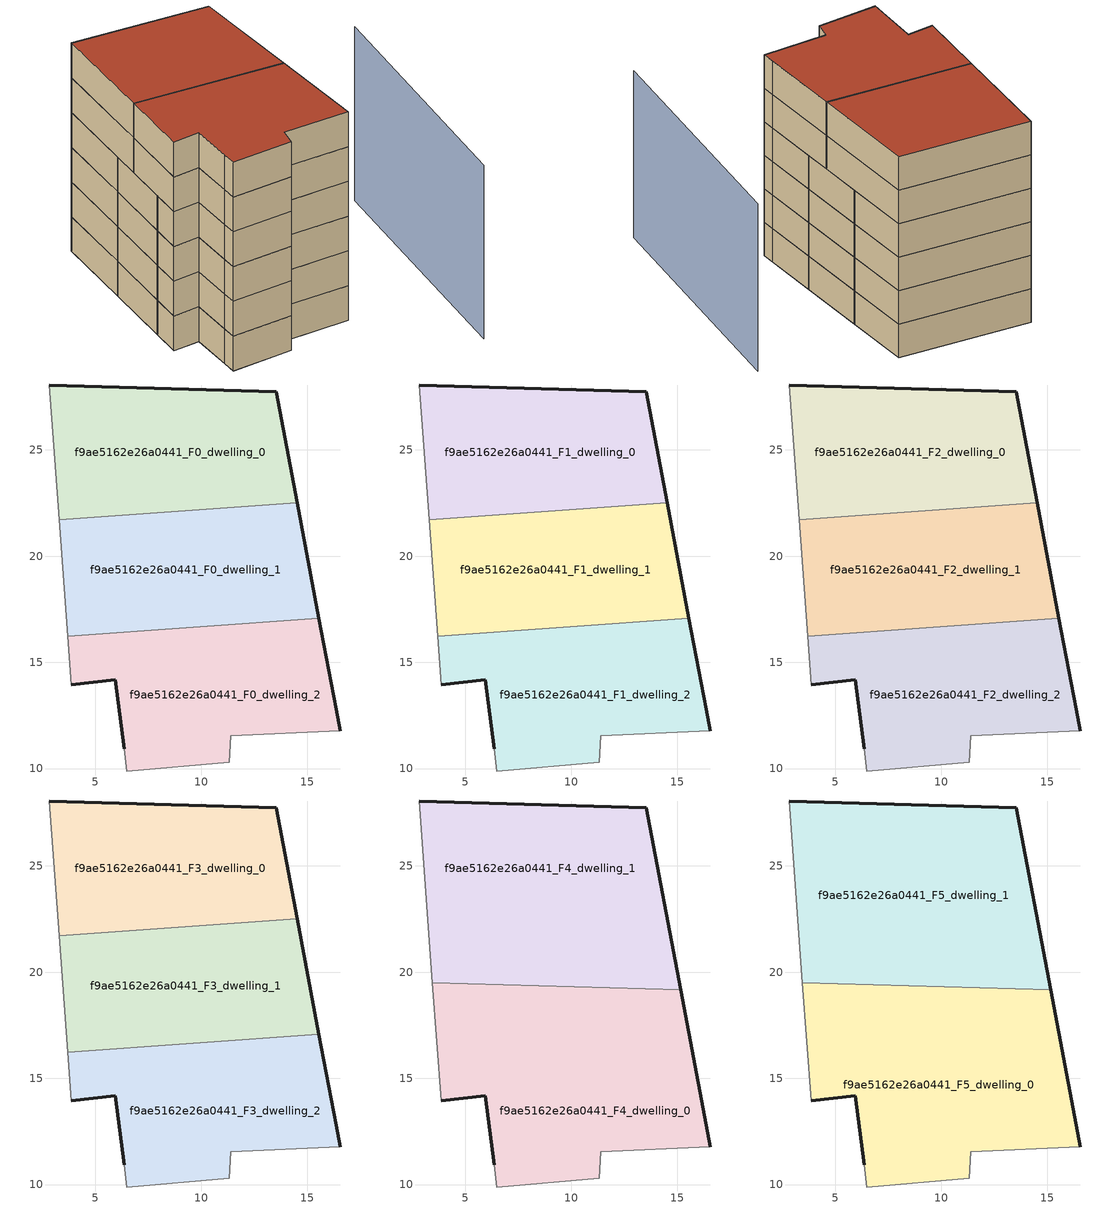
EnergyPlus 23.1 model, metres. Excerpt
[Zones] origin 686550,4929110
f9ae5162e26a0441_F0_dwelling_0
 floor ground (EU_floor_Construction): 14.51,22.51 13.53,27.75 2.85,28.05 3.31,21.7 z0
 wall outside (EU_wall_Construction): 2.85,28.05 13.53,27.75 14.51,22.51 z0:3
 wall adiabatic (EU_wall_Construction): 3.31,21.7 2.85,28.05 z0:3
 wall to f9ae5162e26a0441_F0_dwelling_1 (EU_wall_Construction): 14.51,22.51 3.31,21.7 z0:3
f9ae5162e26a0441_F0_dwelling_1
 floor ground (EU_floor_Construction): 15.54,17.07 14.51,22.51 3.31,21.7 3.7,16.22 z0
 wall outside (EU_wall_Construction): 14.51,22.51 15.54,17.07 z0:3
 wall adiabatic (EU_wall_Construction): 3.7,16.22 3.31,21.7 z0:3
 wall to f9ae5162e26a0441_F0_dwelling_2 (EU_wall_Construction): 15.54,17.07 3.7,16.22 z0:3
f9ae5162e26a0441_F0_dwelling_2
 floor ground (EU_floor_Construction): 16.54,11.78 16.35,12.79 15.54,17.07 3.7,16.22 3.87,13.95 5.96,14.18 6.37,10.93 6.5,9.88 11.31,10.3 11.38,11.54 z0
 wall outside (EU_wall_Construction): 6.37,10.93 5.96,14.18 3.87,13.95 / 15.54,17.07 16.35,12.79 16.54,11.78 z0:3
 wall adiabatic (EU_wall_Construction): 3.87,13.95 3.7,16.22 / 16.54,11.78 11.38,11.54 11.31,10.3 6.5,9.88 6.37,10.93 z0:3
f9ae5162e26a0441_F1_dwelling_0
 floor to f9ae5162e26a0441_F0_dwelling_0 (EU_floor_Construction): 14.51,22.51 13.53,27.75 2.85,28.05 3.31,21.7 z3
 wall outside (EU_wall_Construction): 2.85,28.05 13.53,27.75 14.51,22.51 z3:6
 wall adiabatic (EU_wall_Construction): 3.31,21.7 2.85,28.05 z3:6
 wall to f9ae5162e26a0441_F1_dwelling_1 (EU_wall_Construction): 14.51,22.51 3.31,21.7 z3:6
f9ae5162e26a0441_F1_dwelling_1
 floor to f9ae5162e26a0441_F0_dwelling_1 (EU_floor_Construction): 15.54,17.07 14.51,22.51 3.31,21.7 3.7,16.22 z3
 wall outside (EU_wall_Construction): 14.51,22.51 15.54,17.07 z3:6
 wall adiabatic (EU_wall_Construction): 3.7,16.22 3.31,21.7 z3:6
 wall to f9ae5162e26a0441_F1_dwelling_2 (EU_wall_Construction): 15.54,17.07 3.7,16.22 z3:6
f9ae5162e26a0441_F1_dwelling_2
 floor to f9ae5162e26a0441_F0_dwelling_2 (EU_floor_Construction): 16.54,11.78 16.35,12.79 15.54,17.07 3.7,16.22 3.87,13.95 5.96,14.18 6.37,10.93 6.5,9.88 11.31,10.3 11.38,11.54 z3
 wall outside (EU_wall_Construction): 6.37,10.93 5.96,14.18 3.87,13.95 / 15.54,17.07 16.35,12.79 16.54,11.78 z3:6
 wall adiabatic (EU_wall_Construction): 3.87,13.95 3.7,16.22 / 16.54,11.78 11.38,11.54 11.31,10.3 6.5,9.88 6.37,10.93 z3:6
f9ae5162e26a0441_F2_dwelling_0
 floor to f9ae5162e26a0441_F1_dwelling_0 (EU_floor_Construction): 14.51,22.51 13.53,27.75 2.85,28.05 3.31,21.7 z6
 wall outside (EU_wall_Construction): 2.85,28.05 13.53,27.75 14.51,22.51 z6:9
 wall adiabatic (EU_wall_Construction): 3.31,21.7 2.85,28.05 z6:9
 wall to f9ae5162e26a0441_F2_dwelling_1 (EU_wall_Construction): 14.51,22.51 3.31,21.7 z6:9
f9ae5162e26a0441_F2_dwelling_1
 floor to f9ae5162e26a0441_F1_dwelling_1 (EU_floor_Construction): 15.54,17.07 14.51,22.51 3.31,21.7 3.7,16.22 z6
 wall outside (EU_wall_Construction): 14.51,22.51 15.54,17.07 z6:9
 wall adiabatic (EU_wall_Construction): 3.7,16.22 3.31,21.7 z6:9
 wall to f9ae5162e26a0441_F2_dwelling_2 (EU_wall_Construction): 15.54,17.07 3.7,16.22 z6:9
f9ae5162e26a0441_F2_dwelling_2
 floor to f9ae5162e26a0441_F1_dwelling_2 (EU_floor_Construction): 16.54,11.78 16.35,12.79 15.54,17.07 3.7,16.22 3.87,13.95 5.96,14.18 6.37,10.93 6.5,9.88 11.31,10.3 11.38,11.54 z6
 wall outside (EU_wall_Construction): 6.37,10.93 5.96,14.18 3.87,13.95 / 15.54,17.07 16.35,12.79 16.54,11.78 z6:9
 wall adiabatic (EU_wall_Construction): 3.87,13.95 3.7,16.22 / 16.54,11.78 11.38,11.54 11.31,10.3 6.5,9.88 6.37,10.93 z6:9
f9ae5162e26a0441_F3_dwelling_0
 floor to f9ae5162e26a0441_F2_dwelling_0 (EU_floor_Construction): 14.51,22.51 13.53,27.75 2.85,28.05 3.31,21.7 z9
 wall outside (EU_wall_Construction): 2.85,28.05 13.53,27.75 14.51,22.51 z9:12
 wall adiabatic (EU_wall_Construction): 3.31,21.7 2.85,28.05 z9:12
 wall to f9ae5162e26a0441_F3_dwelling_1 (EU_wall_Construction): 14.51,22.51 3.31,21.7 z9:12
f9ae5162e26a0441_F3_dwelling_1
 floor to f9ae5162e26a0441_F2_dwelling_1 (EU_floor_Construction): 15.54,17.07 14.51,22.51 3.31,21.7 3.7,16.22 z9
 wall outside (EU_wall_Construction): 14.51,22.51 15.54,17.07 z9:12
 wall adiabatic (EU_wall_Construction): 3.7,16.22 3.31,21.7 z9:12
 wall to f9ae5162e26a0441_F3_dwelling_2 (EU_wall_Construction): 15.54,17.07 3.7,16.22 z9:12
f9ae5162e26a0441_F3_dwelling_2
 floor to f9ae5162e26a0441_F2_dwelling_2 (EU_floor_Construction): 16.54,11.78 16.35,12.79 15.54,17.07 3.7,16.22 3.87,13.95 5.96,14.18 6.37,10.93 6.5,9.88 11.31,10.3 11.38,11.54 z9
 wall outside (EU_wall_Construction): 6.37,10.93 5.96,14.18 3.87,13.95 / 15.54,17.07 16.35,12.79 16.54,11.78 z9:12
 wall adiabatic (EU_wall_Construction): 3.87,13.95 3.7,16.22 / 16.54,11.78 11.38,11.54 11.31,10.3 6.5,9.88 6.37,10.93 z9:12
f9ae5162e26a0441_F4_dwelling_0
 floor to f9ae5162e26a0441_F3_dwelling_2 (EU_floor_Construction): 16.54,11.78 16.35,12.79 15.54,17.07 3.7,16.22 3.87,13.95 5.96,14.18 6.37,10.93 6.5,9.88 11.31,10.3 11.38,11.54 z12
 floor to f9ae5162e26a0441_F3_dwelling_1 (EU_floor_Construction): 15.54,17.07 15.14,19.17 3.46,19.51 3.7,16.22 z12
 wall outside (EU_wall_Construction): 6.37,10.93 5.96,14.18 3.87,13.95 / 15.15,19.17 16.35,12.79 16.54,11.78 z12:15
 wall adiabatic (EU_wall_Construction): 3.87,13.95 3.46,19.51 / 16.54,11.78 11.38,11.54 11.31,10.3 6.5,9.88 6.37,10.93 z12:15
 wall to f9ae5162e26a0441_F4_dwelling_1 (EU_wall_Construction): 3.46,19.51 15.15,19.17 z12:15
f9ae5162e26a0441_F4_dwelling_1
 floor to f9ae5162e26a0441_F3_dwelling_0 (EU_floor_Construction): 14.51,22.51 13.53,27.75 2.85,28.05 3.31,21.7 z12
 floor to f9ae5162e26a0441_F3_dwelling_1 (EU_floor_Construction): 15.14,19.17 14.51,22.51 3.31,21.7 3.46,19.51 z12
 wall outside (EU_wall_Construction): 2.85,28.05 13.53,27.75 15.15,19.17 z12:15
 wall adiabatic (EU_wall_Construction): 3.46,19.51 2.85,28.05 z12:15
f9ae5162e26a0441_F5_dwelling_0
 floor to f9ae5162e26a0441_F4_dwelling_0 (EU_floor_Construction): 16.54,11.78 16.35,12.79 15.15,19.17 3.46,19.51 3.87,13.95 5.96,14.18 6.37,10.93 6.5,9.88 11.31,10.3 11.38,11.54 z15
 wall outside (EU_wall_Construction): 6.37,10.93 5.96,14.18 3.87,13.95 / 15.15,19.17 16.35,12.79 16.54,11.78 z15:18
 wall adiabatic (EU_wall_Construction): 3.87,13.95 3.46,19.51 / 16.54,11.78 11.38,11.54 11.31,10.3 6.5,9.88 6.37,10.93 z15:18
 wall to f9ae5162e26a0441_F5_dwelling_1 (EU_wall_Construction): 3.46,19.51 15.15,19.17 z15:18
 roof outside (EU_roof_Construction): 15.15,19.17 16.35,12.79 16.54,11.78 11.38,11.54 11.31,10.3 6.5,9.88 6.37,10.93 5.96,14.18 3.87,13.95 3.46,19.51 z18
f9ae5162e26a0441_F5_dwelling_1
 floor to f9ae5162e26a0441_F4_dwelling_1 (EU_floor_Construction): 15.15,19.17 13.53,27.75 2.85,28.05 3.46,19.51 z15
 wall outside (EU_wall_Construction): 2.85,28.05 13.53,27.75 15.15,19.17 z15:18
 wall adiabatic (EU_wall_Construction): 3.46,19.51 2.85,28.05 z15:18
 roof outside (EU_roof_Construction): 13.53,27.75 15.15,19.17 3.46,19.51 2.85,28.05 z18
shading: 24.05,5.51 23.49,24.65 z0:15
[Building]
EU S2 Campaign: North Axis=0; Terrain=City; Solar Distribution=FullExterior
[Site:Location]
Bologna: Latitude=44.5; Longitude=11.25; Time Zone=1; Elevation=37
[SizingPeriod:WeatherFileDays]
AnnualSizingPeriod: Begin Month=1; Begin Day of Month=1; End Month=12; End Day of Month=31; Day of Week for Start Day=Monday; Use Weather File Daylight Saving Period=No; Use Weather File Rain and Snow Indicators=No
[MATERIAL]
EU_InternalMass_Material: Roughness=MediumRough; Thickness=0.1; Conductivity=1; Density=1800; Specific Heat=900; Thermal Absorptance=0.9; Solar Absorptance=0.7; Visible Absorptance=0.7
[MATERIAL:NOMASS] Roughness=MediumRough; Thermal Absorptance=0.9; Solar Absorptance=0.7; Visible Absorptance=0.7
Name | Thermal Resistance
EU_wall_NoMass | 0.905828
EU_roof_NoMass | 0.37593
EU_floor_NoMass | 0.67114
[CONSTRUCTION]
EU_wall_Construction: EU_wall_NoMass
EU_roof_Construction: EU_roof_NoMass
EU_floor_Construction: EU_floor_NoMass
EU_InternalMass_Construction: EU_InternalMass_Material
[ZONE] Type=1; Multiplier=1; Ceiling Height=autocalculate; Floor Area=autocalculate; Part of Total Floor Area=Yes
Name | Volume
f9ae5162e26a0441_F0_dwelling_0; f9ae5162e26a0441_F1_dwelling_0; f9ae5162e26a0441_F2_dwelling_0; f9ae5162e26a0441_F3_dwelling_0 | 190.704
f9ae5162e26a0441_F4_dwelling_0; f9ae5162e26a0441_F5_dwelling_0 | 286.055
f9ae5162e26a0441_F0_dwelling_1; f9ae5162e26a0441_F1_dwelling_1; f9ae5162e26a0441_F2_dwelling_1; f9ae5162e26a0441_F3_dwelling_1 | 190.709
f9ae5162e26a0441_F4_dwelling_1; f9ae5162e26a0441_F5_dwelling_1 | 286.061
f9ae5162e26a0441_F0_dwelling_2; f9ae5162e26a0441_F1_dwelling_2; f9ae5162e26a0441_F2_dwelling_2; f9ae5162e26a0441_F3_dwelling_2 | 190.707
[INTERNALMASS] Construction=EU_InternalMass_Construction
Name | Zone or ZoneList | Surface Area
f9ae5162e26a0441_F0_dwelling_0_EU_InternalMass | f9ae5162e26a0441_F0_dwelling_0 | 63.5677
f9ae5162e26a0441_F0_dwelling_1_EU_InternalMass | f9ae5162e26a0441_F0_dwelling_1 | 63.5703
f9ae5162e26a0441_F0_dwelling_2_EU_InternalMass | f9ae5162e26a0441_F0_dwelling_2 | 63.5684
f9ae5162e26a0441_F1_dwelling_0_EU_InternalMass | f9ae5162e26a0441_F1_dwelling_0 | 63.5677
f9ae5162e26a0441_F1_dwelling_1_EU_InternalMass | f9ae5162e26a0441_F1_dwelling_1 | 63.5703
f9ae5162e26a0441_F1_dwelling_2_EU_InternalMass | f9ae5162e26a0441_F1_dwelling_2 | 63.5684
f9ae5162e26a0441_F2_dwelling_0_EU_InternalMass | f9ae5162e26a0441_F2_dwelling_0 | 63.5677
f9ae5162e26a0441_F2_dwelling_1_EU_InternalMass | f9ae5162e26a0441_F2_dwelling_1 | 63.5703
f9ae5162e26a0441_F2_dwelling_2_EU_InternalMass | f9ae5162e26a0441_F2_dwelling_2 | 63.5684
f9ae5162e26a0441_F3_dwelling_0_EU_InternalMass | f9ae5162e26a0441_F3_dwelling_0 | 63.5677
f9ae5162e26a0441_F3_dwelling_1_EU_InternalMass | f9ae5162e26a0441_F3_dwelling_1 | 63.5703
f9ae5162e26a0441_F3_dwelling_2_EU_InternalMass | f9ae5162e26a0441_F3_dwelling_2 | 63.5684
f9ae5162e26a0441_F4_dwelling_0_EU_InternalMass | f9ae5162e26a0441_F4_dwelling_0 | 95.352
f9ae5162e26a0441_F4_dwelling_1_EU_InternalMass | f9ae5162e26a0441_F4_dwelling_1 | 95.3552
f9ae5162e26a0441_F5_dwelling_0_EU_InternalMass | f9ae5162e26a0441_F5_dwelling_0 | 95.352
f9ae5162e26a0441_F5_dwelling_1_EU_InternalMass | f9ae5162e26a0441_F5_dwelling_1 | 95.3552
[OTHEREQUIPMENT] Fuel Type=Electricity; Design Level Calculation Method=Watts/Area; Power per Zone Floor Area=1; Fraction Latent=0; Fraction Radiant=0; Fraction Lost=0; Carbon Dioxide Generation Rate=0; EndUse Subcategory=EU_Step8_InternalGains
Name | Zone or ZoneList or Space or SpaceList | Schedule
EU_Step8_InternalGain_f9ae5162e26a0441_F0_dwelling_0_f000 | f9ae5162e26a0441_F0_dwelling_0 | EU_Step8_GainSchedule_f9ae5162e26a0441_F0_dwelling_0_f000
EU_Step8_InternalGain_f9ae5162e26a0441_F0_dwelling_1_f000 | f9ae5162e26a0441_F0_dwelling_1 | EU_Step8_GainSchedule_f9ae5162e26a0441_F0_dwelling_1_f000
EU_Step8_InternalGain_f9ae5162e26a0441_F0_dwelling_2_f000 | f9ae5162e26a0441_F0_dwelling_2 | EU_Step8_GainSchedule_f9ae5162e26a0441_F0_dwelling_2_f000
EU_Step8_InternalGain_f9ae5162e26a0441_F1_dwelling_0_f000 | f9ae5162e26a0441_F1_dwelling_0 | EU_Step8_GainSchedule_f9ae5162e26a0441_F1_dwelling_0_f000
EU_Step8_InternalGain_f9ae5162e26a0441_F1_dwelling_1_f000 | f9ae5162e26a0441_F1_dwelling_1 | EU_Step8_GainSchedule_f9ae5162e26a0441_F1_dwelling_1_f000
EU_Step8_InternalGain_f9ae5162e26a0441_F1_dwelling_2_f000 | f9ae5162e26a0441_F1_dwelling_2 | EU_Step8_GainSchedule_f9ae5162e26a0441_F1_dwelling_2_f000
EU_Step8_InternalGain_f9ae5162e26a0441_F2_dwelling_0_f000 | f9ae5162e26a0441_F2_dwelling_0 | EU_Step8_GainSchedule_f9ae5162e26a0441_F2_dwelling_0_f000
EU_Step8_InternalGain_f9ae5162e26a0441_F2_dwelling_1_f000 | f9ae5162e26a0441_F2_dwelling_1 | EU_Step8_GainSchedule_f9ae5162e26a0441_F2_dwelling_1_f000
EU_Step8_InternalGain_f9ae5162e26a0441_F2_dwelling_2_f000 | f9ae5162e26a0441_F2_dwelling_2 | EU_Step8_GainSchedule_f9ae5162e26a0441_F2_dwelling_2_f000
EU_Step8_InternalGain_f9ae5162e26a0441_F3_dwelling_0_f000 | f9ae5162e26a0441_F3_dwelling_0 | EU_Step8_GainSchedule_f9ae5162e26a0441_F3_dwelling_0_f000
EU_Step8_InternalGain_f9ae5162e26a0441_F3_dwelling_1_f000 | f9ae5162e26a0441_F3_dwelling_1 | EU_Step8_GainSchedule_f9ae5162e26a0441_F3_dwelling_1_f000
EU_Step8_InternalGain_f9ae5162e26a0441_F3_dwelling_2_f000 | f9ae5162e26a0441_F3_dwelling_2 | EU_Step8_GainSchedule_f9ae5162e26a0441_F3_dwelling_2_f000
EU_Step8_InternalGain_f9ae5162e26a0441_F4_dwelling_0_f000 | f9ae5162e26a0441_F4_dwelling_0 | EU_Step8_GainSchedule_f9ae5162e26a0441_F4_dwelling_0_f000
EU_Step8_InternalGain_f9ae5162e26a0441_F4_dwelling_1_f000 | f9ae5162e26a0441_F4_dwelling_1 | EU_Step8_GainSchedule_f9ae5162e26a0441_F4_dwelling_1_f000
EU_Step8_InternalGain_f9ae5162e26a0441_F5_dwelling_0_f000 | f9ae5162e26a0441_F5_dwelling_0 | EU_Step8_GainSchedule_f9ae5162e26a0441_F5_dwelling_0_f000
EU_Step8_InternalGain_f9ae5162e26a0441_F5_dwelling_1_f000 | f9ae5162e26a0441_F5_dwelling_1 | EU_Step8_GainSchedule_f9ae5162e26a0441_F5_dwelling_1_f000
[ZONEVENTILATION:DESIGNFLOWRATE] Schedule=EU_AlwaysOn; Design Flow Rate Calculation Method=AirChanges/Hour; Air Changes per Hour=0.73129; Ventilation Type=Natural; Fan Pressure Rise=0; Fan Total Efficiency=1; Constant Term Coefficient=1; Temperature Term Coefficient=0; Velocity Term Coefficient=0; Velocity Squared Term Coefficient=0; Minimum Indoor Temperature=-100; Maximum Indoor Temperature=100; Delta Temperature=-100; Minimum Outdoor Temperature=-100; Maximum Outdoor Temperature=100; Maximum Wind Speed=40
Name | Zone or ZoneList or Space or SpaceList
EU_ConstantAir_f9ae5162e26a0441_F0_dwelling_0 | f9ae5162e26a0441_F0_dwelling_0
EU_ConstantAir_f9ae5162e26a0441_F0_dwelling_1 | f9ae5162e26a0441_F0_dwelling_1
EU_ConstantAir_f9ae5162e26a0441_F0_dwelling_2 | f9ae5162e26a0441_F0_dwelling_2
EU_ConstantAir_f9ae5162e26a0441_F1_dwelling_0 | f9ae5162e26a0441_F1_dwelling_0
EU_ConstantAir_f9ae5162e26a0441_F1_dwelling_1 | f9ae5162e26a0441_F1_dwelling_1
EU_ConstantAir_f9ae5162e26a0441_F1_dwelling_2 | f9ae5162e26a0441_F1_dwelling_2
EU_ConstantAir_f9ae5162e26a0441_F2_dwelling_0 | f9ae5162e26a0441_F2_dwelling_0
EU_ConstantAir_f9ae5162e26a0441_F2_dwelling_1 | f9ae5162e26a0441_F2_dwelling_1
EU_ConstantAir_f9ae5162e26a0441_F2_dwelling_2 | f9ae5162e26a0441_F2_dwelling_2
EU_ConstantAir_f9ae5162e26a0441_F3_dwelling_0 | f9ae5162e26a0441_F3_dwelling_0
EU_ConstantAir_f9ae5162e26a0441_F3_dwelling_1 | f9ae5162e26a0441_F3_dwelling_1
EU_ConstantAir_f9ae5162e26a0441_F3_dwelling_2 | f9ae5162e26a0441_F3_dwelling_2
EU_ConstantAir_f9ae5162e26a0441_F4_dwelling_0 | f9ae5162e26a0441_F4_dwelling_0
EU_ConstantAir_f9ae5162e26a0441_F4_dwelling_1 | f9ae5162e26a0441_F4_dwelling_1
EU_ConstantAir_f9ae5162e26a0441_F5_dwelling_0 | f9ae5162e26a0441_F5_dwelling_0
EU_ConstantAir_f9ae5162e26a0441_F5_dwelling_1 | f9ae5162e26a0441_F5_dwelling_1
[HVACTEMPLATE:THERMOSTAT] Constant Heating Setpoint=20; Constant Cooling Setpoint=50
EU_HeatOnly_f9ae5162e26a0441_F0_dwelling_0; EU_HeatOnly_f9ae5162e26a0441_F0_dwelling_1; EU_HeatOnly_f9ae5162e26a0441_F0_dwelling_2; EU_HeatOnly_f9ae5162e26a0441_F1_dwelling_0; EU_HeatOnly_f9ae5162e26a0441_F1_dwelling_1; EU_HeatOnly_f9ae5162e26a0441_F1_dwelling_2; EU_HeatOnly_f9ae5162e26a0441_F2_dwelling_0; EU_HeatOnly_f9ae5162e26a0441_F2_dwelling_1; EU_HeatOnly_f9ae5162e26a0441_F2_dwelling_2; EU_HeatOnly_f9ae5162e26a0441_F3_dwelling_0; EU_HeatOnly_f9ae5162e26a0441_F3_dwelling_1; EU_HeatOnly_f9ae5162e26a0441_F3_dwelling_2; EU_HeatOnly_f9ae5162e26a0441_F4_dwelling_0; EU_HeatOnly_f9ae5162e26a0441_F4_dwelling_1; EU_HeatOnly_f9ae5162e26a0441_F5_dwelling_0; EU_HeatOnly_f9ae5162e26a0441_F5_dwelling_1
[HVACTEMPLATE:ZONE:IDEALLOADSAIRSYSTEM] System Availability Schedule=EU_AlwaysOn; Maximum Heating Supply Air Temperature=50; Minimum Cooling Supply Air Temperature=13; Maximum Heating Supply Air Humidity Ratio=0.0156; Minimum Cooling Supply Air Humidity Ratio=0.0077; Heating Limit=NoLimit; Cooling Limit=NoLimit; Heating Availability Schedule=EU_AlwaysOn; Cooling Availability Schedule=EU_CoolingOff; Dehumidification Control Type=ConstantSensibleHeatRatio; Cooling Sensible Heat Ratio=0.7; Dehumidification Setpoint=60; Humidification Control Type=None; Humidification Setpoint=30; Outdoor Air Method=None; Outdoor Air Flow Rate per Person=0.00944; Outdoor Air Flow Rate per Zone Floor Area=0; Outdoor Air Flow Rate per Zone=0; Demand Controlled Ventilation Type=None; Outdoor Air Economizer Type=NoEconomizer; Heat Recovery Type=None; Sensible Heat Recovery Effectiveness=0.7; Latent Heat Recovery Effectiveness=0.65
Name | Template Thermostat
f9ae5162e26a0441_F0_dwelling_0 | EU_HeatOnly_f9ae5162e26a0441_F0_dwelling_0
f9ae5162e26a0441_F0_dwelling_1 | EU_HeatOnly_f9ae5162e26a0441_F0_dwelling_1
f9ae5162e26a0441_F0_dwelling_2 | EU_HeatOnly_f9ae5162e26a0441_F0_dwelling_2
f9ae5162e26a0441_F1_dwelling_0 | EU_HeatOnly_f9ae5162e26a0441_F1_dwelling_0
f9ae5162e26a0441_F1_dwelling_1 | EU_HeatOnly_f9ae5162e26a0441_F1_dwelling_1
f9ae5162e26a0441_F1_dwelling_2 | EU_HeatOnly_f9ae5162e26a0441_F1_dwelling_2
f9ae5162e26a0441_F2_dwelling_0 | EU_HeatOnly_f9ae5162e26a0441_F2_dwelling_0
f9ae5162e26a0441_F2_dwelling_1 | EU_HeatOnly_f9ae5162e26a0441_F2_dwelling_1
f9ae5162e26a0441_F2_dwelling_2 | EU_HeatOnly_f9ae5162e26a0441_F2_dwelling_2
f9ae5162e26a0441_F3_dwelling_0 | EU_HeatOnly_f9ae5162e26a0441_F3_dwelling_0
f9ae5162e26a0441_F3_dwelling_1 | EU_HeatOnly_f9ae5162e26a0441_F3_dwelling_1
f9ae5162e26a0441_F3_dwelling_2 | EU_HeatOnly_f9ae5162e26a0441_F3_dwelling_2
f9ae5162e26a0441_F4_dwelling_0 | EU_HeatOnly_f9ae5162e26a0441_F4_dwelling_0
f9ae5162e26a0441_F4_dwelling_1 | EU_HeatOnly_f9ae5162e26a0441_F4_dwelling_1
f9ae5162e26a0441_F5_dwelling_0 | EU_HeatOnly_f9ae5162e26a0441_F5_dwelling_0
f9ae5162e26a0441_F5_dwelling_1 | EU_HeatOnly_f9ae5162e26a0441_F5_dwelling_1
[SIZING:ZONE] Zone Cooling Design Supply Air Temperature Input Method=SupplyAirTemperature; Zone Cooling Design Supply Air Temperature=13; Zone Heating Design Supply Air Temperature Input Method=SupplyAirTemperature; Zone Heating Design Supply Air Temperature=50; Zone Cooling Design Supply Air Humidity Ratio=0.008; Zone Heating Design Supply Air Humidity Ratio=0.008; Cooling Design Air Flow Method=DesignDay; Cooling Design Air Flow Rate=0; Cooling Minimum Air Flow per Zone Floor Area=0.000762; Cooling Minimum Air Flow=0; Cooling Minimum Air Flow Fraction=0.2; Heating Design Air Flow Method=DesignDay; Heating Design Air Flow Rate=0; Heating Maximum Air Flow per Zone Floor Area=0.002032; Heating Maximum Air Flow=0.141576; Heating Maximum Air Flow Fraction=0.3; Account for Dedicated Outdoor Air System=No; Dedicated Outdoor Air System Control Strategy=NeutralSupplyAir; Dedicated Outdoor Air Low Setpoint Temperature for Design=autosize; Dedicated Outdoor Air High Setpoint Temperature for Design=autosize; Zone Load Sizing Method=Sensible Load Only No Latent Load; Zone Latent Cooling Design Supply Air Humidity Ratio Input Method=HumidityRatioDifference; Zone Cooling Design Supply Air Humidity Ratio Difference=0.005; Zone Latent Heating Design Supply Air Humidity Ratio Input Method=HumidityRatioDifference; Zone Humidification Design Supply Air Humidity Ratio Difference=0.005
f9ae5162e26a0441_F0_dwelling_0; f9ae5162e26a0441_F0_dwelling_1; f9ae5162e26a0441_F0_dwelling_2; f9ae5162e26a0441_F1_dwelling_0; f9ae5162e26a0441_F1_dwelling_1; f9ae5162e26a0441_F1_dwelling_2; f9ae5162e26a0441_F2_dwelling_0; f9ae5162e26a0441_F2_dwelling_1; f9ae5162e26a0441_F2_dwelling_2; f9ae5162e26a0441_F3_dwelling_0; f9ae5162e26a0441_F3_dwelling_1; f9ae5162e26a0441_F3_dwelling_2; f9ae5162e26a0441_F4_dwelling_0; f9ae5162e26a0441_F4_dwelling_1; f9ae5162e26a0441_F5_dwelling_0; f9ae5162e26a0441_F5_dwelling_1
[SCHEDULE:CONSTANT]
Name | Hourly Value
EU_AlwaysOn | 1
EU_CoolingOff | 0
[SCHEDULE:FILE] Column Number=1; Rows to Skip at Top=0; Number of Hours of Data=8760; Column Separator=Comma; Interpolate to Timestep=No; Minutes per Item=60; Adjust Schedule for Daylight Savings=Yes
Name | File
EU_Step8_GainSchedule_f9ae5162e26a0441_F0_dwelling_0_f000 | ../../schedules/f9ae5162e26a0441/f9ae5162e26a0441_F0_dwelling_0_f000_gain.csv
EU_Step8_GainSchedule_f9ae5162e26a0441_F0_dwelling_1_f000 | ../../schedules/f9ae5162e26a0441/f9ae5162e26a0441_F0_dwelling_1_f000_gain.csv
EU_Step8_GainSchedule_f9ae5162e26a0441_F0_dwelling_2_f000 | ../../schedules/f9ae5162e26a0441/f9ae5162e26a0441_F0_dwelling_2_f000_gain.csv
EU_Step8_GainSchedule_f9ae5162e26a0441_F1_dwelling_0_f000 | ../../schedules/f9ae5162e26a0441/f9ae5162e26a0441_F1_dwelling_0_f000_gain.csv
EU_Step8_GainSchedule_f9ae5162e26a0441_F1_dwelling_1_f000 | ../../schedules/f9ae5162e26a0441/f9ae5162e26a0441_F1_dwelling_1_f000_gain.csv
EU_Step8_GainSchedule_f9ae5162e26a0441_F1_dwelling_2_f000 | ../../schedules/f9ae5162e26a0441/f9ae5162e26a0441_F1_dwelling_2_f000_gain.csv
EU_Step8_GainSchedule_f9ae5162e26a0441_F2_dwelling_0_f000 | ../../schedules/f9ae5162e26a0441/f9ae5162e26a0441_F2_dwelling_0_f000_gain.csv
EU_Step8_GainSchedule_f9ae5162e26a0441_F2_dwelling_1_f000 | ../../schedules/f9ae5162e26a0441/f9ae5162e26a0441_F2_dwelling_1_f000_gain.csv
EU_Step8_GainSchedule_f9ae5162e26a0441_F2_dwelling_2_f000 | ../../schedules/f9ae5162e26a0441/f9ae5162e26a0441_F2_dwelling_2_f000_gain.csv
EU_Step8_GainSchedule_f9ae5162e26a0441_F3_dwelling_0_f000 | ../../schedules/f9ae5162e26a0441/f9ae5162e26a0441_F3_dwelling_0_f000_gain.csv
EU_Step8_GainSchedule_f9ae5162e26a0441_F3_dwelling_1_f000 | ../../schedules/f9ae5162e26a0441/f9ae5162e26a0441_F3_dwelling_1_f000_gain.csv
EU_Step8_GainSchedule_f9ae5162e26a0441_F3_dwelling_2_f000 | ../../schedules/f9ae5162e26a0441/f9ae5162e26a0441_F3_dwelling_2_f000_gain.csv
EU_Step8_GainSchedule_f9ae5162e26a0441_F4_dwelling_0_f000 | ../../schedules/f9ae5162e26a0441/f9ae5162e26a0441_F4_dwelling_0_f000_gain.csv
EU_Step8_GainSchedule_f9ae5162e26a0441_F4_dwelling_1_f000 | ../../schedules/f9ae5162e26a0441/f9ae5162e26a0441_F4_dwelling_1_f000_gain.csv
EU_Step8_GainSchedule_f9ae5162e26a0441_F5_dwelling_0_f000 | ../../schedules/f9ae5162e26a0441/f9ae5162e26a0441_F5_dwelling_0_f000_gain.csv
EU_Step8_GainSchedule_f9ae5162e26a0441_F5_dwelling_1_f000 | ../../schedules/f9ae5162e26a0441/f9ae5162e26a0441_F5_dwelling_1_f000_gain.csv
